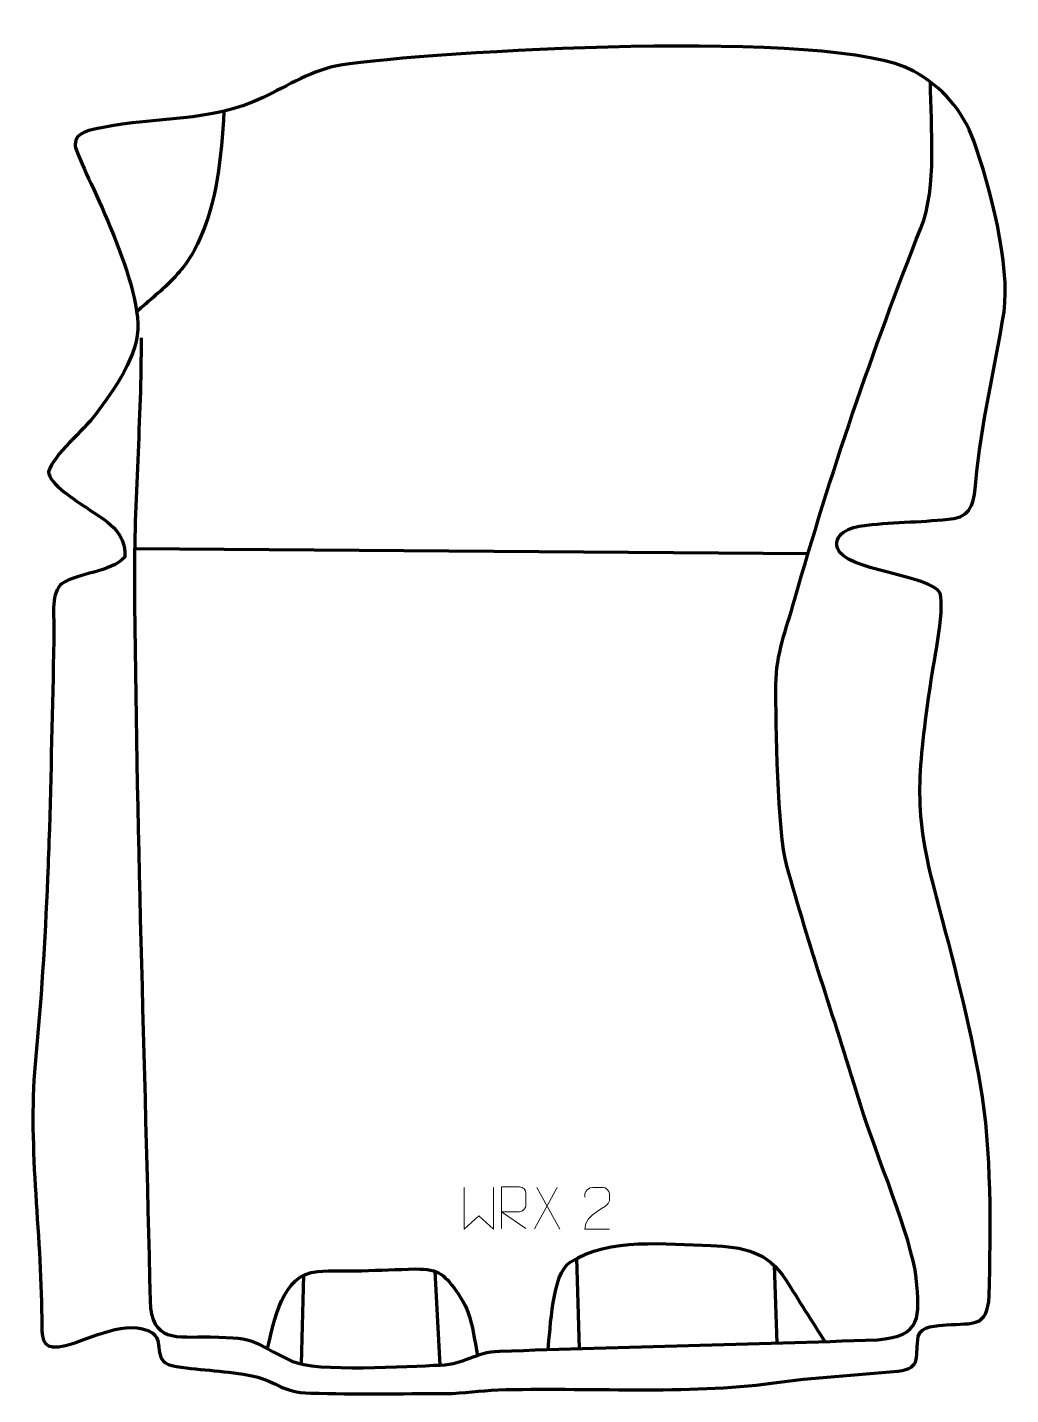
# Model space of a CAD drawing. Header units: millimetres. Extents: x -487 to 102, y -59 to 760.
import ezdxf

# ---------------------------------------------------------------- set-up
doc = ezdxf.new("R2010")
doc.units = ezdxf.units.MM
doc.header["$MEASUREMENT"] = 0
doc.layers.add('layer 2', color=7, linetype='Continuous')
doc.layers.add('layer 3', color=7, linetype='Continuous')

msp = doc.modelspace()

# ---------------------------------------------------------------- linework, layer by layer
at = {"layer": 'layer 2', "color": 140, "lineweight": 158}
for points, knots in [([(-419.0618, 574.156), (-418.85, 525.1898), (-423.3492, 476.2707), (-423.0255, 427.376), (-423.0255, 427.376), (-422.0753, 283.8829), (-416.8528, 140.5768), (-413.6147, -3.0739), (-413.6147, -3.0739), (-413.0476, -28.2334), (-397.794, -24.5322), (-377.6611, -24.7586), (-377.6611, -24.7586), (-347.6827, -25.2684), (-353.5207, -27.626), (-328.7833, -39.2227), (-328.7833, -39.2227), (-314.0236, -46.1419), (-258.9722, -42.3061), (-239.7452, -41.6453), (-239.7452, -41.6453), (-224.2263, -41.1118), (-219.5546, -33.805), (-204.0125, -33.2723), (-204.0125, -33.2723), (-128.6099, -30.8089), (-53.1638, -29.1561), (22.3067, -26.494), (22.3067, -26.494), (49.3065, -24.2342), (47.5752, -13.0654), (45.6751, 10.5135), (45.6751, 10.5135), (42.7356, 35.1593), (21.3198, 84.7131), (12.4481, 113.9351), (12.4481, 113.9351), (-2.1042, 161.5181), (-18.7034, 209.944), (-31.9659, 257.606), (-31.9659, 257.606), (-37.7361, 278.3422), (-38.5388, 343.054), (-38.5462, 366.3718), (-38.5462, 366.3718), (-38.3657, 384.4203), (-32.2551, 399.6926), (-27.3737, 416.815), (-27.3737, 416.815), (-5.7365, 492.7107), (19.2741, 566.3991), (48.3806, 639.849), (48.3806, 639.849), (58.3752, 665.0702), (54.2657, 699.7453), (54.0865, 727.49)], [0, 0, 0, 0, 0.06666667, 0.06666667, 0.06666667, 0.06666667, 0.13333333, 0.13333333, 0.13333333, 0.13333333, 0.2, 0.2, 0.2, 0.2, 0.26666667, 0.26666667, 0.26666667, 0.26666667, 0.33333333, 0.33333333, 0.33333333, 0.33333333, 0.4, 0.4, 0.4, 0.4, 0.46666667, 0.46666667, 0.46666667, 0.46666667, 0.53333333, 0.53333333, 0.53333333, 0.53333333, 0.6, 0.6, 0.6, 0.6, 0.66666667, 0.66666667, 0.66666667, 0.66666667, 0.73333333, 0.73333333, 0.73333333, 0.73333333, 0.8, 0.8, 0.8, 0.8, 0.86666667, 0.86666667, 0.86666667, 0.86666667, 1, 1, 1, 1]), ([(-369.3745, 709.9464), (-371.298, 681.0708), (-372.7615, 657.2741), (-385.2535, 630.3632), (-385.2535, 630.3632), (-385.7559, 629.2811), (-386.2755, 628.2291), (-386.8072, 627.1618), (-386.8072, 627.1618), (-392.0883, 617.4163), (-399.2301, 609.4781), (-407.4683, 602.1446), (-407.4683, 602.1446), (-407.4683, 602.1446), (-408.9187, 600.8534), (-408.9187, 600.8534), (-408.9187, 600.8534), (-412.8096, 597.4861), (-416.7238, 594.1545), (-420.5946, 590.7627), (-420.5946, 590.7627), (-420.5946, 590.7627), (-421.7043, 589.7812), (-421.7043, 589.7812)], [0, 0, 0, 0, 0.14285714, 0.14285714, 0.14285714, 0.14285714, 0.28571429, 0.28571429, 0.28571429, 0.28571429, 0.42857143, 0.42857143, 0.42857143, 0.42857143, 0.57142857, 0.57142857, 0.57142857, 0.57142857, 0.71428571, 0.71428571, 0.71428571, 0.71428571, 1, 1, 1, 1]), ([(-175.0836, -32.3632), (-173.5439, -19.7309), (-172.8367, 13.0263), (-161.8395, 20.056), (-161.8395, 20.056), (-138.455, 35.0042), (-104.3233, 30.8002), (-77.4268, 29.9362), (-77.4268, 29.9362), (-58.2712, 29.2336), (-43.5643, 26.6817), (-32.6121, 9.5081), (-32.6121, 9.5081), (-25.0013, -2.4259), (-16.8276, -15.677), (-9.1061, -27.5487)], [0, 0, 0, 0, 0.2, 0.2, 0.2, 0.2, 0.4, 0.4, 0.4, 0.4, 0.6, 0.6, 0.6, 0.6, 1, 1, 1, 1]), ([(-343.2735, -31.7958), (-339.2184, -15.2895), (-334.7877, 12.8736), (-313.1372, 14.4829), (-313.1372, 14.4829), (-305.189, 15.0737), (-295.1038, 14.7205), (-286.7779, 14.9266), (-286.7779, 14.9266), (-275.9983, 15.1875), (-265.3801, 15.5968), (-254.6249, 15.9403), (-254.6249, 15.9403), (-240.1116, 16.1389), (-236.8388, 12.341), (-228.8123, 0.8076), (-228.8123, 0.8076), (-220.2758, -11.4587), (-220.2893, -22.3578), (-217.1755, -36.4444)], [0, 0, 0, 0, 0.16666667, 0.16666667, 0.16666667, 0.16666667, 0.33333333, 0.33333333, 0.33333333, 0.33333333, 0.5, 0.5, 0.5, 0.5, 0.66666667, 0.66666667, 0.66666667, 0.66666667, 1, 1, 1, 1])]:
    msp.add_open_spline(points, degree=3, knots=knots, dxfattribs=at)
for points in [[(-422.9047, 447.8742), (-422.9047, 447.8742), (-19.1836, 444.8967), (-19.1836, 444.8967)], [(-158.1218, 22.4753), (-158.1218, 22.4753), (-156.3991, -31.8077), (-156.3991, -31.8077)], [(-39.5928, 18.1154), (-39.5928, 18.1154), (-38.0192, -28.4415), (-38.0192, -28.4415)], [(-321.6204, 12.2056), (-321.6204, 12.2056), (-323.1389, -41.0083), (-323.1389, -41.0083)], [(-239.7452, -41.6453), (-239.7452, -41.6453), (-242.6693, 14.4289), (-242.6693, 14.4289)]]:
    msp.add_open_spline(points, degree=3, dxfattribs=at)
at = {"layer": 'layer 2', "color": 250, "lineweight": 9}
for points, knots in [([(-225.4429, 64.7651), (-225.4429, 64.7651), (-225.4429, 39.8071), (-225.4429, 39.8071), (-225.4429, 39.8071), (-225.4429, 39.8071), (-216.6002, 47.8718), (-216.6002, 47.8718), (-216.6002, 47.8718), (-216.6002, 47.8718), (-207.7578, 39.8077), (-207.7578, 39.8077), (-207.7578, 39.8077), (-207.7578, 39.8077), (-207.7578, 64.7651), (-207.7578, 64.7651)], [0, 0, 0, 0, 0.2, 0.2, 0.2, 0.2, 0.4, 0.4, 0.4, 0.4, 0.6, 0.6, 0.6, 0.6, 1, 1, 1, 1]), ([(-203.0182, 40.194), (-203.0182, 40.194), (-203.0182, 65.1475), (-203.0182, 65.1475), (-203.0182, 65.1475), (-199.4234, 65.1475), (-195.8279, 65.1475), (-192.2327, 65.1475), (-192.2327, 65.1475), (-189.9074, 65.1098), (-188.3501, 63.6198), (-188.3542, 61.2534), (-188.3542, 61.2534), (-188.3546, 59.2179), (-188.3546, 56.1585), (-188.3542, 54.1225), (-188.3542, 54.1225), (-188.3607, 52.247), (-190.173, 50.3052), (-192.1825, 50.2861), (-192.1825, 50.2861), (-192.1825, 50.2861), (-203.0182, 50.2861), (-203.0182, 50.2861), (-203.0182, 50.2861), (-203.0182, 50.2861), (-188.3635, 40.194), (-188.3635, 40.194)], [0, 0, 0, 0, 0.125, 0.125, 0.125, 0.125, 0.25, 0.25, 0.25, 0.25, 0.375, 0.375, 0.375, 0.375, 0.5, 0.5, 0.5, 0.5, 0.625, 0.625, 0.625, 0.625, 0.75, 0.75, 0.75, 0.75, 1, 1, 1, 1]), ([(-138.3076, 39.8499), (-143.222, 39.8502), (-148.1364, 39.8502), (-153.0505, 39.8499), (-153.0505, 39.8499), (-153.0505, 49.7822), (-138.3995, 52.4234), (-138.3076, 56.7337), (-138.3076, 56.7337), (-138.3079, 58.1578), (-138.3079, 59.5815), (-138.3076, 61.0048), (-138.3076, 61.0048), (-138.3245, 63.0819), (-140.4473, 64.8067), (-142.1183, 64.824), (-142.1183, 64.824), (-144.1915, 64.8236), (-146.2644, 64.8236), (-148.3368, 64.824), (-148.3368, 64.824), (-150.1589, 64.8405), (-152.9836, 63.0484), (-153.0505, 60.9548), (-153.0505, 60.9548), (-153.0505, 60.9548), (-153.0505, 58.9), (-153.0505, 58.9)], [0, 0, 0, 0, 0.125, 0.125, 0.125, 0.125, 0.25, 0.25, 0.25, 0.25, 0.375, 0.375, 0.375, 0.375, 0.5, 0.5, 0.5, 0.5, 0.625, 0.625, 0.625, 0.625, 0.75, 0.75, 0.75, 0.75, 1, 1, 1, 1])]:
    msp.add_open_spline(points, degree=3, knots=knots, dxfattribs=at)
for points in [[(-169.536, 64.8138), (-169.536, 64.8138), (-183.2766, 39.918), (-183.2766, 39.918)], [(-181.822, 64.8138), (-181.822, 64.8138), (-168.0814, 39.8603), (-168.0814, 39.8603)]]:
    msp.add_open_spline(points, degree=3, dxfattribs=at)
at = {"layer": 'layer 3', "color": 242, "lineweight": 158}
msp.add_open_spline([(-473.9716, 279.9714), (-473.0978, 319.9367), (-471.7324, 360.2055), (-471.3447, 400.1403), (-471.3447, 400.1403), (-471.2701, 407.8211), (-473.3405, 421.7816), (-466.2701, 426.8117), (-466.2701, 426.8117), (-457.104, 433.3329), (-437.1676, 433.3413), (-428.8234, 442.6853), (-428.8234, 442.6853), (-427.6075, 458.1666), (-440.5155, 464.6416), (-451.8426, 472.3174), (-451.8426, 472.3174), (-457.2399, 475.9748), (-474.855, 486.9036), (-474.465, 493.861), (-474.465, 493.861), (-471.4087, 504.3108), (-453.6694, 518.3523), (-446.2607, 528.3205), (-446.2607, 528.3205), (-435.4596, 542.8532), (-420.0024, 563.8346), (-420.9712, 582.7194), (-420.9712, 582.7194), (-423.1878, 621.1452), (-458.9101, 682.644), (-458.666, 690.0696), (-458.666, 690.0696), (-458.4132, 697.7628), (-448.9201, 698.7603), (-442.7944, 700.0315), (-442.7944, 700.0315), (-409.209, 707.001), (-378.3629, 702.7723), (-345.8477, 718.1244), (-345.8477, 718.1244), (-331.4241, 725.1713), (-315.4526, 735.0634), (-299.5536, 737.5254), (-299.5536, 737.5254), (-246.7138, 745.708), (-2.6012, 760.2161), (43.9822, 734.0326), (43.9822, 734.0326), (61.5004, 724.1861), (73.2039, 710.9488), (80.1758, 692.1353), (80.1758, 692.1353), (89.6601, 665.2758), (102.2205, 617.747), (98.2319, 589.7683), (98.2319, 589.7683), (92.9015, 555.4891), (84.3788, 522.3414), (81.3301, 487.6485), (81.3301, 487.6485), (80.4272, 477.3733), (79.7671, 467.5795), (68.1106, 465.7716), (68.1106, 465.7716), (50.8227, 463.6009), (33.0355, 463.7737), (15.9379, 461.8374), (15.9379, 461.8374), (8.6819, 461.0157), (-4.4788, 458.3095), (-1.5345, 447.9311), (-1.5345, 447.9311), (2.2288, 434.6658), (54.3394, 431.9891), (59.9, 421.1448), (59.9, 421.1448), (63.0465, 410.0112), (55.4741, 376.7825), (53.6726, 363.1647), (53.6726, 363.1647), (46.7037, 310.7168), (43.6847, 291.3645), (57.7691, 238.9801), (57.7691, 238.9801), (67.4732, 202.4452), (77.7023, 163.4629), (84.1755, 126.296), (84.1755, 126.296), (90.9668, 87.3028), (90.3246, 39.6877), (89.3881, -0.1164), (89.3881, -0.1164), (88.0594, -19.5092), (80.2222, -16.2454), (63.799, -17.5759), (63.799, -17.5759), (58.4301, -18.0109), (48.2887, -17.9478), (46.8589, -24.5966), (46.8589, -24.5966), (44.5743, -35.2201), (49.6366, -43.6613), (34.5868, -45.2367), (34.5868, -45.2367), (9.1539, -47.8992), (-15.3204, -48.7705), (-41.1346, -52.4672), (-41.1346, -52.4672), (-89.4307, -59.3834), (-154.1316, -54.8607), (-205.0113, -56.523), (-205.0113, -56.523), (-215.8044, -56.8756), (-225.2274, -58.6692), (-236.4863, -58.6884), (-236.4863, -58.6884), (-263.2814, -58.7361), (-290.6038, -59.2455), (-317.3455, -58.4584), (-317.3455, -58.4584), (-335.5325, -57.9231), (-336.3925, -51.6841), (-351.7503, -48.2777), (-351.7503, -48.2777), (-367.6165, -44.9968), (-382.37, -44.9105), (-397.8762, -42.5282), (-397.8762, -42.5282), (-413.4639, -40.1334), (-404.47, -28.926), (-412.0464, -22.4285), (-412.0464, -22.4285), (-427.6503, -13.313), (-448.8087, -25.8945), (-464.2635, -29.9326), (-464.2635, -29.9326), (-477.2898, -33.3362), (-478.6463, -26.9307), (-478.5993, -18.2801), (-478.5993, -18.2801), (-478.3202, 33.3412), (-487.234, 88.469), (-482.5205, 138.6687), (-482.5205, 138.6687), (-478.9818, 176.3568), (-476.6062, 212.1947), (-475.1359, 250.0206), (-475.1359, 250.0206), (-474.7478, 260.0042), (-474.3597, 269.9878), (-473.9716, 279.9714)], degree=3, knots=[0, 0, 0, 0, 0.02564103, 0.02564103, 0.02564103, 0.02564103, 0.05128205, 0.05128205, 0.05128205, 0.05128205, 0.07692308, 0.07692308, 0.07692308, 0.07692308, 0.1025641, 0.1025641, 0.1025641, 0.1025641, 0.12820513, 0.12820513, 0.12820513, 0.12820513, 0.15384615, 0.15384615, 0.15384615, 0.15384615, 0.17948718, 0.17948718, 0.17948718, 0.17948718, 0.20512821, 0.20512821, 0.20512821, 0.20512821, 0.23076923, 0.23076923, 0.23076923, 0.23076923, 0.25641026, 0.25641026, 0.25641026, 0.25641026, 0.28205128, 0.28205128, 0.28205128, 0.28205128, 0.30769231, 0.30769231, 0.30769231, 0.30769231, 0.33333333, 0.33333333, 0.33333333, 0.33333333, 0.35897436, 0.35897436, 0.35897436, 0.35897436, 0.38461538, 0.38461538, 0.38461538, 0.38461538, 0.41025641, 0.41025641, 0.41025641, 0.41025641, 0.43589744, 0.43589744, 0.43589744, 0.43589744, 0.46153846, 0.46153846, 0.46153846, 0.46153846, 0.48717949, 0.48717949, 0.48717949, 0.48717949, 0.51282051, 0.51282051, 0.51282051, 0.51282051, 0.53846154, 0.53846154, 0.53846154, 0.53846154, 0.56410256, 0.56410256, 0.56410256, 0.56410256, 0.58974359, 0.58974359, 0.58974359, 0.58974359, 0.61538462, 0.61538462, 0.61538462, 0.61538462, 0.64102564, 0.64102564, 0.64102564, 0.64102564, 0.66666667, 0.66666667, 0.66666667, 0.66666667, 0.69230769, 0.69230769, 0.69230769, 0.69230769, 0.71794872, 0.71794872, 0.71794872, 0.71794872, 0.74358974, 0.74358974, 0.74358974, 0.74358974, 0.76923077, 0.76923077, 0.76923077, 0.76923077, 0.79487179, 0.79487179, 0.79487179, 0.79487179, 0.82051282, 0.82051282, 0.82051282, 0.82051282, 0.84615385, 0.84615385, 0.84615385, 0.84615385, 0.87179487, 0.87179487, 0.87179487, 0.87179487, 0.8974359, 0.8974359, 0.8974359, 0.8974359, 0.92307692, 0.92307692, 0.92307692, 0.92307692, 0.94871795, 0.94871795, 0.94871795, 0.94871795, 1, 1, 1, 1], dxfattribs=at)

doc.saveas('drawing.dxf')
